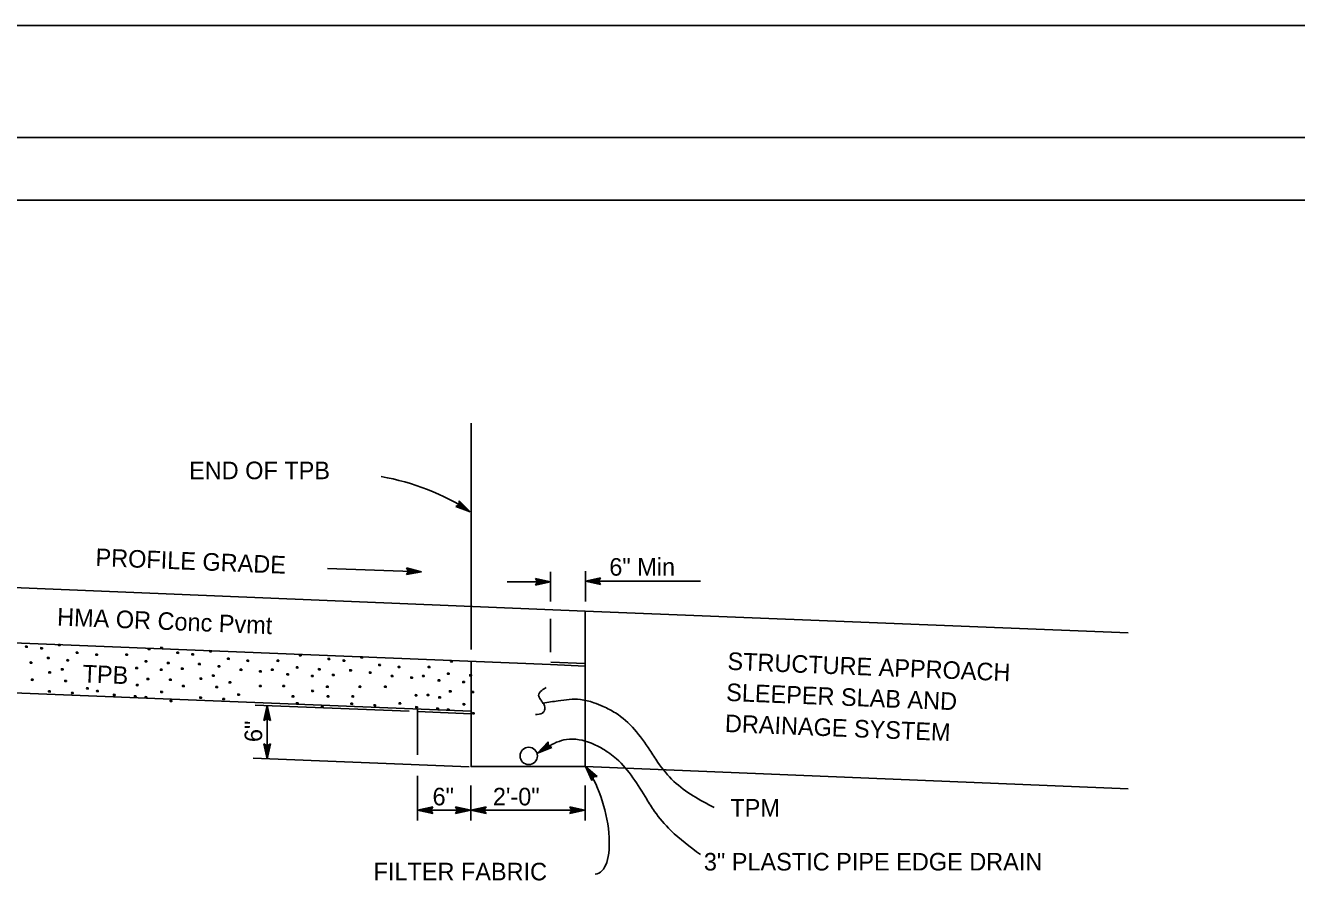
# Model space of a CAD drawing. Extents: x -894 to 866, y -476 to 714.
# Drawn here: x -641 to -134, y 372 to 714 of the extents above; entities that cross this region are included whole.
import ezdxf

# ---------------------------------------------------------------- set-up
doc = ezdxf.new("R2010")
doc.units = 0
for name, color, linetype in [('10 Sheet Format', 7, 'Continuous'), ('56 Stage 3 Anno', 7, 'Continuous'), ('57 Undefined', 7, 'Continuous'), ('59 Sndwall Anno', 7, 'Continuous'), ('60 Nongeo Data', 7, 'Continuous')]:
    doc.layers.add(name, color=color, linetype=linetype)

msp = doc.modelspace()

# ---------------------------------------------------------------- linework, layer by layer
at = {"layer": '10 Sheet Format'}
for p, q in [((-863.4565, 668.958), (836.5469, 668.958)), ((-813.4509, 643.9567), (811.5452, 643.9567))]:
    msp.add_line(p, q, dxfattribs=at)
for points in [[(-894.0439, 713.5635), (865.9554, 713.5635), (865.9554, -476.436), (-894.0439, -476.436)], [(-863.4565, -431.0442), (836.5469, -431.0442), (836.5469, 668.958), (-863.4565, 668.958)]]:
    msp.add_lwpolyline(points, close=True, dxfattribs=at)
at = {"layer": '56 Stage 3 Anno'}
for p, q in [((-468.9614, 521.8534), (-467.5819, 522.5648)), ((-464.3429, 520.5605), (-468.5728, 522.0357)), ((-465.5071, 521.2861), (-468.2397, 522.2377)), ((-466.6819, 522.0129), (-467.8512, 522.42)), ((-467.5834, 522.8924), (-466.6819, 522.0129)), ((-467.5819, 522.5648), (-467.5586, 524.1251)), ((-467.5614, 523.7085), (-464.3311, 520.5582)), ((-467.5586, 524.1251), (-467.5586, 524.1251)), ((-467.5586, 524.1251), (-463.1575, 519.8326)), ((-467.5512, 523.2798), (-465.5071, 521.2861)), ((-463.1575, 519.8326), (-468.9614, 521.8534)), ((-468.9614, 521.8534), (-468.9614, 521.8534)), ((-463.1575, 519.8326), (-463.1575, 519.8326)), ((-520.0818, 497.1765), (-482.5996, 495.8677)), ((-487.7964, 496.0491), (-488.5492, 497.4161)), ((-488.5492, 497.4161), (-488.5492, 497.4161)), ((-488.5492, 497.4161), (-482.5996, 495.8677)), ((-488.3452, 497.0531), (-483.9787, 495.9165)), ((-488.124, 496.6854), (-485.3606, 495.9661)), ((-488.6425, 494.748), (-487.7964, 496.0491)), ((-482.5996, 495.8677), (-488.6425, 494.748)), ((-488.6425, 494.748), (-488.6425, 494.748)), ((-483.9897, 495.9125), (-488.3952, 495.0988)), ((-485.3606, 495.9661), (-488.2058, 495.4389)), ((-487.9602, 496.333), (-486.7413, 496.0157)), ((-486.7413, 496.0157), (-487.9586, 495.7901)), ((-482.5996, 495.8677), (-482.5996, 495.8677)), ((-448.4295, 491.9212), (-431.1154, 491.9212)), ((-436.3154, 491.9212), (-437.1154, 493.2614)), ((-437.1154, 493.2614), (-437.1154, 493.2614)), ((-437.1154, 493.2614), (-431.1154, 491.9212)), ((-431.1154, 491.9212), (-437.1154, 490.5913)), ((-437.1154, 490.5913), (-436.3154, 491.9212)), ((-436.8989, 492.9055), (-432.4953, 491.922)), ((-432.5064, 491.9177), (-436.8808, 490.9503)), ((-433.8784, 491.9236), (-436.7032, 491.2972)), ((-436.665, 492.5456), (-433.8784, 491.9236)), ((-436.489, 492.1992), (-435.2595, 491.9244)), ((-435.2595, 491.9244), (-436.4686, 491.6566)), ((-431.1154, 484.0689), (-431.1154, 495.9212)), ((-431.1154, 491.9212), (-431.1154, 491.9212)), ((-417.2536, 484.0689), (-417.2536, 496.1236)), ((-417.2536, 492.1236), (-411.2536, 493.4539)), ((-417.2536, 492.1236), (-371.306, 492.1236)), ((-411.2536, 490.7838), (-417.2536, 492.1236)), ((-417.2536, 492.1236), (-417.2536, 492.1236)), ((-411.4702, 491.1397), (-415.8737, 492.1232)), ((-415.8627, 492.1271), (-411.4887, 493.0944)), ((-414.491, 492.1216), (-411.6658, 492.748)), ((-411.704, 491.4992), (-414.491, 492.1216)), ((-413.1095, 492.1204), (-411.9009, 492.3885)), ((-411.8804, 491.846), (-413.1095, 492.1204)), ((-411.2536, 493.4539), (-412.0536, 492.1236)), ((-412.0536, 492.1236), (-411.2536, 490.7838)), ((-411.2536, 493.4539), (-411.2536, 493.4539)), ((-437.1154, 490.5913), (-437.1154, 490.5913)), ((-411.2536, 490.7838), (-411.2536, 490.7838)), ((-431.1154, 463.8283), (-431.1154, 477.198)), ((-548.8979, 442.7981), (-487.5153, 440.3359)), ((-545.4589, 436.6776), (-544.1187, 442.6776)), ((-545.103, 436.8941), (-544.1195, 441.2977)), ((-544.1187, 421.3288), (-544.1187, 442.6776)), ((-544.1187, 442.6776), (-544.1187, 442.6776)), ((-544.1187, 442.6776), (-542.7888, 436.6776)), ((-544.1152, 441.2867), (-543.1479, 436.9127)), ((-484.1334, 441.2008), (-484.1334, 423.0032)), ((-544.1187, 437.4776), (-545.4589, 436.6776)), ((-545.4589, 436.6776), (-545.4589, 436.6776)), ((-544.7435, 437.128), (-544.1211, 439.915)), ((-544.3967, 437.3044), (-544.1219, 438.5335)), ((-544.1219, 438.5335), (-543.8542, 437.3249)), ((-544.1211, 439.915), (-543.4947, 437.0898)), ((-542.7888, 436.6776), (-544.1187, 437.4776)), ((-542.7888, 436.6776), (-542.7888, 436.6776)), ((-544.1187, 421.3288), (-545.449, 427.3288)), ((-545.449, 427.3288), (-545.449, 427.3288)), ((-545.449, 427.3288), (-544.1187, 426.5288)), ((-544.1223, 422.7198), (-545.0896, 427.0942)), ((-544.1168, 424.0914), (-544.7431, 426.9166)), ((-544.1156, 425.4729), (-544.3837, 426.682)), ((-544.1187, 426.5288), (-542.779, 427.3288)), ((-542.779, 427.3288), (-544.1187, 421.3288)), ((-543.1349, 427.1123), (-544.1183, 422.7087)), ((-543.4943, 426.8784), (-544.1168, 424.0914)), ((-543.8412, 426.7024), (-544.1156, 425.4729)), ((-542.779, 427.3288), (-542.779, 427.3288)), ((-436.3426, 423.6796), (-432.0879, 428.1146)), ((-430.6068, 425.893), (-436.3426, 423.6796)), ((-430.9843, 426.069), (-435.1937, 424.4446)), ((-435.1871, 424.4544), (-432.0839, 427.6855)), ((-434.0426, 425.2107), (-432.039, 427.2985)), ((-431.3784, 426.2387), (-434.0426, 425.2107)), ((-432.8926, 425.9757), (-432.0351, 426.8694)), ((-431.7174, 426.4292), (-432.8926, 425.9757)), ((-432.0879, 428.1146), (-432.0879, 428.1146)), ((-432.0879, 428.1146), (-432.0158, 426.5642)), ((-432.0158, 426.5642), (-430.6068, 425.893)), ((-430.6068, 425.893), (-430.6068, 425.893)), ((-549.7447, 421.6902), (-463.6453, 418.2363)), ((-544.1187, 421.3288), (-544.1187, 421.3288)), ((-436.3426, 423.6796), (-436.3426, 423.6796)), ((-414.6402, 412.704), (-417.1796, 418.3028)), ((-417.1796, 418.3028), (-417.1796, 418.3028)), ((-417.1796, 418.3028), (-412.5076, 414.3103)), ((-414.4863, 413.091), (-416.3501, 417.2001)), ((-416.3402, 417.1938), (-412.9359, 414.282)), ((-414.3399, 413.4942), (-415.5194, 416.0946)), ((-415.5194, 416.0946), (-413.3194, 414.2151)), ((-484.1334, 414.6344), (-484.1334, 396.8529)), ((-462.987, 396.8529), (-462.987, 410.7139)), ((-417.3548, 396.8529), (-417.3548, 410.7139)), ((-414.169, 413.8434), (-414.6891, 414.9906)), ((-414.6891, 414.9906), (-413.7477, 414.1863)), ((-414.0513, 414.1493), (-414.6402, 412.704)), ((-414.6402, 412.704), (-414.6402, 412.704)), ((-412.5076, 414.3103), (-414.0513, 414.1493)), ((-412.5076, 414.3103), (-412.5076, 414.3103)), ((-484.1334, 400.9001), (-478.1334, 402.23)), ((-484.1334, 400.9001), (-462.987, 400.9001)), ((-478.1334, 399.56), (-484.1334, 400.9001)), ((-484.1334, 400.9001), (-484.1334, 400.9001)), ((-478.35, 399.9159), (-482.7535, 400.8993)), ((-482.7425, 400.9037), (-478.3685, 401.8706)), ((-481.3708, 400.8978), (-478.5456, 401.5241)), ((-478.5838, 400.2753), (-481.3708, 400.8978)), ((-479.9893, 400.897), (-478.7807, 401.1647)), ((-478.7602, 400.6222), (-479.9893, 400.897)), ((-478.1334, 402.23), (-478.9334, 400.9001)), ((-478.9334, 400.9001), (-478.1334, 399.56)), ((-478.1334, 402.23), (-478.1334, 402.23)), ((-468.187, 400.9001), (-468.987, 402.2403)), ((-468.987, 402.2403), (-468.987, 402.2403)), ((-468.987, 402.2403), (-462.987, 400.9001)), ((-462.987, 400.9001), (-468.987, 399.5702)), ((-468.987, 399.5702), (-468.187, 400.9001)), ((-468.7704, 401.8844), (-464.3669, 400.9009)), ((-464.3779, 400.8966), (-468.7519, 399.9293)), ((-465.7496, 400.9025), (-468.5748, 400.2761)), ((-468.5366, 401.5249), (-465.7496, 400.9025)), ((-468.3602, 401.1781), (-467.1311, 400.9033)), ((-467.1311, 400.9033), (-468.3397, 400.6356)), ((-462.987, 400.9001), (-462.987, 400.9001)), ((-462.8858, 400.9001), (-456.8858, 402.23)), ((-462.8858, 400.9001), (-417.4521, 400.9001)), ((-456.8858, 399.56), (-462.8858, 400.9001)), ((-462.8858, 400.9001), (-462.8858, 400.9001)), ((-457.1024, 399.9159), (-461.5059, 400.8993)), ((-461.4949, 400.9037), (-457.1209, 401.8706)), ((-460.1232, 400.8978), (-457.298, 401.5241)), ((-457.3362, 400.2753), (-460.1232, 400.8978)), ((-458.7417, 400.897), (-457.5331, 401.1647)), ((-457.5126, 400.6222), (-458.7417, 400.897)), ((-456.8858, 402.23), (-457.6858, 400.9001)), ((-457.6858, 400.9001), (-456.8858, 399.56)), ((-456.8858, 402.23), (-456.8858, 402.23)), ((-422.652, 400.9001), (-423.452, 402.2399)), ((-423.452, 402.2399), (-423.452, 402.2399)), ((-423.452, 402.2399), (-417.4521, 400.9001)), ((-417.4521, 400.9001), (-423.452, 399.5698)), ((-423.452, 399.5698), (-422.652, 400.9001)), ((-423.2355, 401.884), (-418.832, 400.9005)), ((-418.843, 400.8966), (-423.2174, 399.9293)), ((-420.2146, 400.9021), (-423.0398, 400.2757)), ((-423.0016, 401.5245), (-420.2146, 400.9021)), ((-422.8257, 401.1777), (-421.5961, 400.9033)), ((-421.5961, 400.9033), (-422.8052, 400.6352)), ((-417.4521, 400.9001), (-417.4521, 400.9001)), ((-478.1334, 399.56), (-478.1334, 399.56)), ((-468.987, 399.5702), (-468.987, 399.5702)), ((-456.8858, 399.56), (-456.8858, 399.56)), ((-423.452, 399.5698), (-423.452, 399.5698))]:
    msp.add_line(p, q, dxfattribs=at)
msp.add_arc((-513.9056, 442.9444), 92.126, 56.574236, 80.464136, dxfattribs=at)
msp.add_ellipse((-418.9988, 399.3734), major_axis=(6.3976, -23.8761), ratio=0.38842348, start_param=6.20478817, end_param=8.65873957, dxfattribs=at)
for points in [[(-365.9352, 401.9104), (-381.9785, 412.3828), (-388.3832, 419.9564), (-391.56, 424.8611), (-405.293, 439.6638), (-410.1147, 442.2012), (-413.921, 443.7241), (-419.2501, 444.993), (-428.132, 444.4855), (-434.1186, 443.578)], [(-371.3909, 383.2334), (-383.2474, 392.8431), (-389.6521, 400.4163), (-392.8289, 405.321), (-404.8611, 421.3639), (-410.4316, 425.3749), (-414.8879, 427.6028), (-424.8331, 429.0635), (-432.3721, 426.0481), (-435.3874, 424.0379)]]:
    msp.add_spline(points, degree=3, dxfattribs=at)
at = {"layer": '59 Sndwall Anno'}
for points in [[(-639.7516, 466.2681), (-640.3961, 466.2945), (-640.4138, 465.8646), (-639.7689, 465.8382)], [(-626.6508, 466.9087), (-627.2953, 466.935), (-627.3131, 466.5051), (-626.6682, 466.4787)], [(-633.7465, 465.6437), (-634.391, 465.6697), (-634.4087, 465.2398), (-633.7638, 465.2138)], [(-631.0882, 461.748), (-631.7327, 461.7744), (-631.7504, 461.3445), (-631.1056, 461.3181)], [(-619.5509, 463.8815), (-620.1957, 463.9079), (-620.2135, 463.4776), (-619.5686, 463.4516)], [(-611.7871, 463.089), (-612.432, 463.1154), (-612.4493, 462.6854), (-611.8048, 462.6591)], [(-599.806, 463.0756), (-600.4509, 463.102), (-600.4682, 462.672), (-599.8237, 462.6457)], [(-590.8667, 465.3146), (-591.5115, 465.3409), (-591.5293, 464.911), (-590.8844, 464.8846)], [(-585.9013, 465.7642), (-586.5462, 465.7905), (-586.5639, 465.3602), (-585.919, 465.3342)], [(-579.4781, 463.8083), (-580.123, 463.8346), (-580.1403, 463.4047), (-579.4958, 463.3783)], [(-573.473, 463.1839), (-574.1179, 463.2102), (-574.1352, 462.7803), (-573.4907, 462.7539)], [(-566.3773, 464.4492), (-567.0222, 464.4756), (-567.0395, 464.0457), (-566.3951, 464.0193)], [(-559.2778, 461.4217), (-559.9222, 461.448), (-559.94, 461.0181), (-559.2951, 460.9917)], [(-530.5936, 462.8551), (-531.238, 462.8811), (-531.2558, 462.4512), (-530.6109, 462.4248)], [(-519.205, 461.3488), (-519.8495, 461.3752), (-519.8672, 460.9453), (-519.2223, 460.9189)], [(-506.1042, 461.9894), (-506.7487, 462.0158), (-506.7664, 461.5858), (-506.1216, 461.5595)], [(-637.928, 459.9441), (-638.5729, 459.9701), (-638.5902, 459.5402), (-637.9457, 459.5142)], [(-625.4926, 457.2221), (-626.1371, 457.2484), (-626.1548, 456.8185), (-625.5099, 456.7921)], [(-623.2721, 460.863), (-623.9166, 460.8894), (-623.9343, 460.4591), (-623.2894, 460.4331)], [(-595.8615, 457.7067), (-596.506, 457.7331), (-596.5237, 457.3032), (-595.8789, 457.2768)], [(-592.1115, 460.4205), (-592.756, 460.4465), (-592.7737, 460.0165), (-592.1289, 459.9902)], [(-586.0494, 457.0638), (-586.6938, 457.0898), (-586.7116, 456.6599), (-586.0667, 456.6339)], [(-583.2466, 459.7476), (-583.8911, 459.774), (-583.9088, 459.3441), (-583.2639, 459.3177)], [(-577.6545, 457.4843), (-578.2994, 457.5106), (-578.3171, 457.0807), (-577.6722, 457.0543)], [(-570.8147, 459.2886), (-571.4596, 459.3146), (-571.4769, 458.8847), (-570.8325, 458.8583)], [(-562.9986, 458.4032), (-563.6435, 458.4295), (-563.6608, 457.9996), (-563.0163, 457.9732)], [(-554.2514, 457.05), (-554.8963, 457.0764), (-554.9136, 456.6465), (-554.2687, 456.6201)], [(-551.5136, 460.6291), (-552.1585, 460.6555), (-552.1762, 460.2256), (-551.5313, 460.1992)], [(-546.5081, 456.3827), (-547.1526, 456.4091), (-547.1703, 455.9791), (-546.5254, 455.9528)], [(-541.7597, 457.0614), (-542.4046, 457.0878), (-542.4223, 456.6575), (-541.7774, 456.6315)], [(-539.5329, 460.6161), (-540.1774, 460.6421), (-540.1951, 460.2122), (-539.5502, 460.1862)], [(-531.838, 457.9606), (-532.4829, 457.987), (-532.5002, 457.5571), (-531.8558, 457.5307)], [(-522.9731, 457.2882), (-523.618, 457.3142), (-523.6353, 456.8843), (-522.9908, 456.8579)], [(-513.1999, 460.7244), (-513.8444, 460.7504), (-513.8621, 460.3205), (-513.2172, 460.2945)], [(-510.5416, 456.8288), (-511.1861, 456.8551), (-511.2038, 456.4252), (-510.559, 456.3988)], [(-499.0043, 458.9622), (-499.6491, 458.9886), (-499.6665, 458.5583), (-499.022, 458.5323)], [(-491.2405, 458.1697), (-491.8854, 458.1961), (-491.9027, 457.7662), (-491.2578, 457.7398)], [(-479.2594, 458.1563), (-479.9043, 458.1827), (-479.9216, 457.7528), (-479.2771, 457.7264)], [(-470.3201, 460.3953), (-470.9649, 460.4217), (-470.9823, 459.9917), (-470.3378, 459.9654)], [(-637.4713, 453.0469), (-638.1162, 453.0733), (-638.1339, 452.6433), (-637.489, 452.617)], [(-630.5154, 455.9764), (-631.1603, 456.0024), (-631.1776, 455.5725), (-630.5331, 455.5461)], [(-624.1745, 452.6126), (-624.8194, 452.639), (-624.8367, 452.2091), (-624.1922, 452.1827)], [(-591.3549, 453.3563), (-591.9993, 453.3827), (-592.0171, 452.9528), (-591.3722, 452.9264)], [(-582.3793, 453.0788), (-583.0238, 453.1051), (-583.0415, 452.6752), (-582.3966, 452.6488)], [(-570.2423, 453.5166), (-570.8868, 453.5429), (-570.9045, 453.113), (-570.2596, 453.0866)], [(-565.2191, 454.7622), (-565.864, 454.7886), (-565.8813, 454.3587), (-565.2368, 454.3323)], [(-558.6203, 452.0205), (-559.2652, 452.0469), (-559.2825, 451.617), (-558.638, 451.5906)], [(-535.588, 455.2473), (-536.2329, 455.2736), (-536.2502, 454.8433), (-535.6058, 454.8173)], [(-525.7759, 454.604), (-526.4207, 454.6303), (-526.4381, 454.2004), (-525.7936, 454.174)], [(-517.3814, 455.0248), (-518.0259, 455.0508), (-518.0436, 454.6209), (-517.3987, 454.5949)], [(-502.7255, 455.9437), (-503.37, 455.9701), (-503.3877, 455.5398), (-502.7428, 455.5138)], [(-493.9779, 454.5906), (-494.6228, 454.6169), (-494.6405, 454.187), (-493.9956, 454.1606)], [(-486.2346, 453.9232), (-486.8795, 453.9492), (-486.8968, 453.5193), (-486.2523, 453.4929)], [(-481.4866, 454.6016), (-482.1311, 454.628), (-482.1488, 454.1981), (-481.5039, 454.1717)], [(-475.3149, 452.7874), (-475.9594, 452.8138), (-475.9771, 452.3839), (-475.3323, 452.3575)], [(-471.5649, 455.5012), (-472.2094, 455.5272), (-472.2271, 455.0973), (-471.5823, 455.0709)], [(-465.5027, 452.1445), (-466.1472, 452.1705), (-466.1649, 451.7406), (-465.5201, 451.7146)], [(-462.7, 454.8284), (-463.3445, 454.8547), (-463.3622, 454.4248), (-462.7173, 454.3984)], [(-630.617, 448.4138), (-631.2615, 448.4402), (-631.2792, 448.0103), (-630.6343, 447.9839)], [(-621.4217, 447.8315), (-622.0662, 447.8575), (-622.0839, 447.4276), (-621.439, 447.4012)], [(-615.4473, 449.6528), (-616.0922, 449.6792), (-616.1099, 449.2488), (-615.465, 449.2229)], [(-611.4477, 448.5646), (-612.0922, 448.591), (-612.1099, 448.1611), (-611.4651, 448.1347)], [(-604.7761, 447.0485), (-605.421, 447.0748), (-605.4387, 446.6449), (-604.7938, 446.6185)], [(-596.4088, 446.4996), (-597.0533, 446.526), (-597.071, 446.0961), (-596.4261, 446.0697)], [(-595.6174, 450.9268), (-596.2623, 450.9528), (-596.28, 450.5229), (-595.6352, 450.4969)], [(-592.0734, 446.1154), (-592.7182, 446.1418), (-592.7356, 445.7118), (-592.0911, 445.6855)], [(-585.8911, 448.2473), (-586.536, 448.2733), (-586.5537, 447.8433), (-585.9088, 447.8174)], [(-577.1982, 450.587), (-577.8427, 450.6134), (-577.8604, 450.1835), (-577.2155, 450.1571)], [(-570.3435, 445.9544), (-570.9884, 445.9804), (-571.0057, 445.5504), (-570.3612, 445.5244)], [(-563.9014, 450.1528), (-564.5459, 450.1792), (-564.5636, 449.7492), (-563.9187, 449.7229)], [(-555.1742, 447.1929), (-555.8187, 447.2193), (-555.8364, 446.7894), (-555.1915, 446.763)], [(-546.5081, 450.5536), (-547.1526, 450.58), (-547.1703, 450.15), (-546.5254, 450.1237)], [(-537.2182, 450.5536), (-537.8627, 450.58), (-537.8804, 450.15), (-537.2355, 450.1237)], [(-533.5329, 446.423), (-534.1774, 446.4494), (-534.1951, 446.0194), (-533.5502, 445.9931)], [(-525.7201, 448.6359), (-526.3646, 448.6623), (-526.3823, 448.2323), (-525.7374, 448.206)], [(-519.8236, 450.2586), (-520.4681, 450.285), (-520.4858, 449.855), (-519.8409, 449.8287)], [(-519.5287, 446.423), (-520.1732, 446.4494), (-520.1909, 446.0194), (-519.546, 445.9931)], [(-509.6521, 446.423), (-510.2966, 446.4494), (-510.3143, 446.0194), (-509.6694, 445.9931)], [(-506.8513, 450.2586), (-507.4958, 450.285), (-507.5135, 449.855), (-506.8686, 449.8287)], [(-496.6798, 450.2586), (-497.3243, 450.285), (-497.342, 449.855), (-496.6971, 449.8287)], [(-484.4027, 446.9087), (-485.0472, 446.9351), (-485.0649, 446.5052), (-484.42, 446.4788)], [(-479.6795, 447.0221), (-480.3244, 447.0485), (-480.3417, 446.6185), (-479.6972, 446.5922)], [(-475.0708, 446.0075), (-475.7157, 446.0335), (-475.7334, 445.6036), (-475.0886, 445.5776)], [(-470.8082, 448.437), (-471.4527, 448.4634), (-471.4704, 448.0335), (-470.8256, 448.0071)], [(-461.8323, 448.1595), (-462.4772, 448.1859), (-462.4949, 447.7559), (-461.85, 447.7296)], [(-582.1009, 444.6721), (-582.7454, 444.6981), (-582.7631, 444.2681), (-582.1183, 444.2418)], [(-561.1482, 445.3717), (-561.7931, 445.3981), (-561.8104, 444.9681), (-561.1659, 444.9418)], [(-531.8002, 443.6559), (-532.4447, 443.6823), (-532.4625, 443.2524), (-531.8176, 443.226)], [(-521.8274, 442.2122), (-522.4723, 442.2386), (-522.4896, 441.8087), (-521.8452, 441.7823)], [(-510.07, 443.4945), (-510.7149, 443.5209), (-510.7326, 443.091), (-510.0877, 443.0646)], [(-500.8747, 442.9122), (-501.5196, 442.9382), (-501.5373, 442.5083), (-500.8924, 442.4819)], [(-490.9007, 443.6453), (-491.5456, 443.6717), (-491.5633, 443.2418), (-490.9184, 443.2154)], [(-484.2295, 442.1292), (-484.8744, 442.1556), (-484.8921, 441.7256), (-484.2472, 441.6993)], [(-475.8618, 441.5804), (-476.5067, 441.6067), (-476.5244, 441.1768), (-475.8795, 441.1504)], [(-471.5267, 441.1961), (-472.1716, 441.2225), (-472.189, 440.7926), (-471.5445, 440.7662)], [(-465.3445, 443.328), (-465.9894, 443.354), (-466.0067, 442.9241), (-465.3622, 442.8981)], [(-461.5543, 439.7528), (-462.1988, 439.7788), (-462.2165, 439.3489), (-461.5716, 439.3225)]]:
    msp.add_lwpolyline(points, close=True, dxfattribs=at)
at = {"layer": '60 Nongeo Data'}
for p, q in [((-462.835, 464.878), (-462.835, 555.0833)), ((-417.3855, 480.2582), (-653.7189, 489.9299)), ((-417.3895, 458.3386), (-417.3895, 480.2401)), ((-417.3855, 480.2582), (-200.8009, 471.5606)), ((-660.0157, 468.2401), (-431.1103, 458.8988)), ((-462.7846, 440.4615), (-462.7846, 459.8536)), ((-431.1103, 458.8988), (-417.3895, 458.3386)), ((-431.0693, 459.898), (-417.3489, 459.3378)), ((-417.3906, 459.3378), (-417.3548, 418.3028)), ((-682.4696, 449.1575), (-462.7583, 440.3434)), ((-484.1334, 440.2), (-462.7984, 439.3441)), ((-462.7846, 418.2017), (-462.7988, 440.3434)), ((-462.8858, 418.3028), (-417.3548, 418.3028)), ((-417.3548, 418.3028), (-200.906, 409.454))]:
    msp.add_line(p, q, dxfattribs=at)
msp.add_circle((-439.8534, 422.5247), 3.4532, dxfattribs=at)
msp.add_spline([(-432.8516, 449.8299), (-434.6741, 448.5685), (-435.9355, 446.6059), (-435.3749, 445.3445), (-434.5339, 444.0827), (-433.6926, 442.8213), (-433.4123, 441.1394), (-434.3938, 439.5977), (-437.1969, 439.0367)], degree=3, dxfattribs=at)

# ---------------------------------------------------------------- texts
at = {"layer": '57 Undefined'}
for s, p in [('END OF TPB', (-575.2565, 532.7758)), ('6" Min', (-407.7273, 494.3437)), ('6"', (-478.1969, 402.8337)), ('2\'-0"', (-454.142, 402.8193)), ('TPM', (-359.4643, 398.3441)), ('3" PLASTIC PIPE EDGE DRAIN', (-370.0279, 376.8796)), ('FILTER FABRIC', (-501.7237, 372.9445))]:
    msp.add_text(s, height=7, dxfattribs=at).set_placement(p)
for s, rotation, p in [('PROFILE GRADE', 357.656578, (-612.673, 498.221)), ('HMA OR Conc Pvmt', 357.656556, (-627.9749, 474.5234)), ('STRUCTURE APPROACH', 357.663217, (-360.7282, 456.8567)), ('TPB', 357.663217, (-617.8418, 451.8463)), ('SLEEPER SLAB AND', 357.663217, (-361.2337, 444.4674)), ('6"', 90, (-546.1359, 428.0383)), ('DRAINAGE SYSTEM', 357.663217, (-361.7396, 432.0776))]:
    msp.add_text(s, height=7, rotation=rotation, dxfattribs=at).set_placement(p)

doc.saveas('drawing.dxf')
